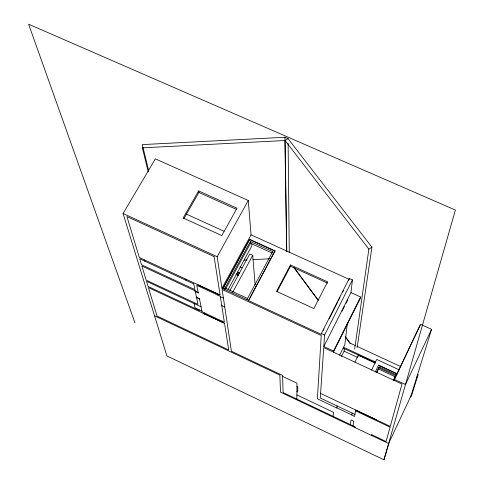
<?xml version="1.0" encoding="UTF-8"?>
<svg xmlns="http://www.w3.org/2000/svg" width="484" height="484" viewBox="0 0 484 484"><rect width="100%" height="100%" fill="white"/><g stroke="black" fill="none" stroke-linecap="round" stroke-linejoin="round"><path stroke-width="0.73" d="M296.861 399.1L296.952 383.189L282.614 376.401M350.948 292.62L360.568 296.994L360.405 298.174L333.44 352.128L333.536 351.069L323.796 346.532L350.948 292.62L352.443 279.897L349.26 278.457L321.358 333.555L321.309 334.347L248.528 300.588L275.003 250.887L249.629 239.368L222.87 288.688L221.932 288.252L217.183 256.714L248.256 200.473L155.376 158.855L123.075 213.498L166.883 355.897L383.945 459.8L389.336 441.971L411.013 395.761M323.796 346.532L324.576 335.049L352.443 279.897M333.107 416.349L333.543 412.314L296.886 394.902M348.486 280.678L349.26 278.457M355.062 427.517L355.159 426.84L283.11 392.56L282.583 375.433L231.425 351.227L222.12 289.48L321.237 335.479L317.395 398.798L336.9 408.048L337.033 405.925M341.426 356.52L344.076 351.172L344.402 348.432M347.385 322.967L344.844 344.65L339.568 355.25M354.675 349.152L368.862 249.157L285.076 140.511L284.882 137.274L142.326 144.595L142.363 147.844L148.249 171.941M357.156 347.53L371.918 247.173L288.071 138.666L284.882 137.274M358.142 356.442L358.323 355.262L375.257 363.121M350.307 424.529L351.039 419.967L353.768 421.261L353.005 425.811M352.14 413.082L351.814 415.121L354.584 416.434L355.667 410.002M356.654 410.468L376.183 419.713M397.195 373.854L378.53 365.184L397.17 373.944M377.054 372.656L377.478 370.629M376.867 372.384L379.214 366.963L396.027 374.773L393.976 379.523M416.542 377.901L418.079 374.622L412.09 393.903L410.62 397.043L431.571 329.32L420.469 324.268L393.97 380.321L420.154 325.393M383.945 459.8L455.39 210.056L28.61 24.2L134.969 322.87M431.571 329.32L405.471 384.556L394.224 379.323M371.258 435.225L371.391 434.559L386.075 441.541L390.05 427.16L355.528 410.819M393.135 380.841L396.027 374.773M375.251 372.021L378.53 365.184M376.619 372.329L379.214 366.963M371.537 370.139L376.727 359.437L399.336 369.921M355.008 362.002L358.323 355.262M333.536 351.069L360.568 296.994M342.006 311.291L344.372 306.584M346.066 303.22L347.76 299.856M323.348 330.324L324.026 328.981M329.12 318.92L337.614 302.149M338.292 300.806L339.992 297.448M342.708 292.082L343.386 290.745M290.473 264.954L276.539 291.356L313.898 308.556L327.595 281.851L290.473 264.954L290.485 266.23L276.939 291.925M248.371 300.885L275.003 250.887M247.578 298.489L225.03 287.95L224.388 289.129L250.391 241.498L272.673 251.626L246.931 299.59M232.647 292.415L252.721 255.328L249.762 253.973L230.021 290.37M228.115 289.523L251.94 245.678L251.759 243.494M221.932 288.252L251.057 234.861L248.256 200.473M222.707 288.984L249.629 239.368M225.635 288.978L250.531 243.228L250.391 241.498M198.615 190.914L183.17 217.982L221.829 235.593L237.027 208.205L198.615 190.914L198.87 192.457L183.835 218.822M368.862 249.157L371.918 247.173M142.363 147.844L285.076 140.511L288.071 138.666M244.015 260.126L247.022 259.969M253.035 259.654L269.582 258.783M198.87 192.457L236.494 209.403M251.057 234.861L349.164 279.341M249.641 239.568L275.009 251.087M250.531 243.228L272.075 253.023M186.14 214.013L223.989 231.225M290.485 266.23L327.511 283.098M239.997 266.956L242 267.876M123.075 213.498L217.183 256.714M237.348 272.141L239.38 273.079M237.36 272.256L239.392 273.194M236.688 273.345L238.739 274.289M236.15 274.301L238.201 275.245M236.168 274.416L238.213 275.36M355.559 345.667L350.12 343.15L345.189 336.495M356.92 346.296L400.413 366.436M321.358 333.555L324.576 335.049M222.84 288.5L248.51 300.407M344.076 351.172L357.301 357.319M379.008 367.955L395.779 375.747M378.494 369.008L395.271 376.812M199.608 286.637L217.861 295.131M220.377 296.74L223.427 298.162M221.763 305.592L224.757 306.989M201.084 306.826L146.495 281.258L148.062 286.437L199.214 310.432L199.081 309.778M201.955 311.127L195.07 307.897L194.138 303.571M204.792 313.045L222.059 321.146M320.589 393.413L390.267 426.374L401.98 384.054L323.717 347.603L320.281 397.981L354.923 414.401M154.547 315.798L279.861 375.1L280.502 392.119L388.591 443.55M296.934 386.547L297.745 386.934L297.702 391.986L296.904 391.604M336.816 407.837L351.838 414.963M294.054 267.555L318.272 300.207M294.296 268.118L318.012 300.098M345.31 336.906L350.228 343.543M144.535 259.926L144.904 261.191M143.04 147.523L148.745 170.997M185.741 279.087L186.007 280.315M198.18 292.415L196.746 285.306L199.632 286.758L199.347 285.306M199.511 299.027L202.082 311.775L204.768 312.936L205.022 314.231M198.023 284.798L219.022 294.568M203.734 313.626L223.523 322.816M217.649 293.818L217.879 295.246L220.299 296.262L224.364 322.229L222.041 321.037L222.247 322.308M252.721 255.328L255.153 285.13M272.673 251.626L272.722 252.763M285.076 140.511L286.782 251.753M284.925 140.293L286.655 251.25M288.119 143.185L289.275 252.436M343.543 347.264L343.428 348.292L375.336 362.661L375.451 362.074L343.543 347.264M214.085 256.593L126.929 216.554L139.313 257.494L220.111 295.071L214.085 256.593M193.721 283.902L139.695 258.765L141.503 264.754L194.913 289.644L193.721 283.902M195.161 290.842L141.885 266.006L146.156 280.127L197.962 304.382L195.161 290.842M198.482 292.554L194.895 290.884L195.01 291.41L198.585 293.08L198.482 292.554M199.704 298.652L196.165 296.994L196.274 297.515L199.807 299.166L199.704 298.652M224.534 323.288L148.406 287.569L157.01 316.028L228.708 349.944L224.534 323.288"/></g></svg>
